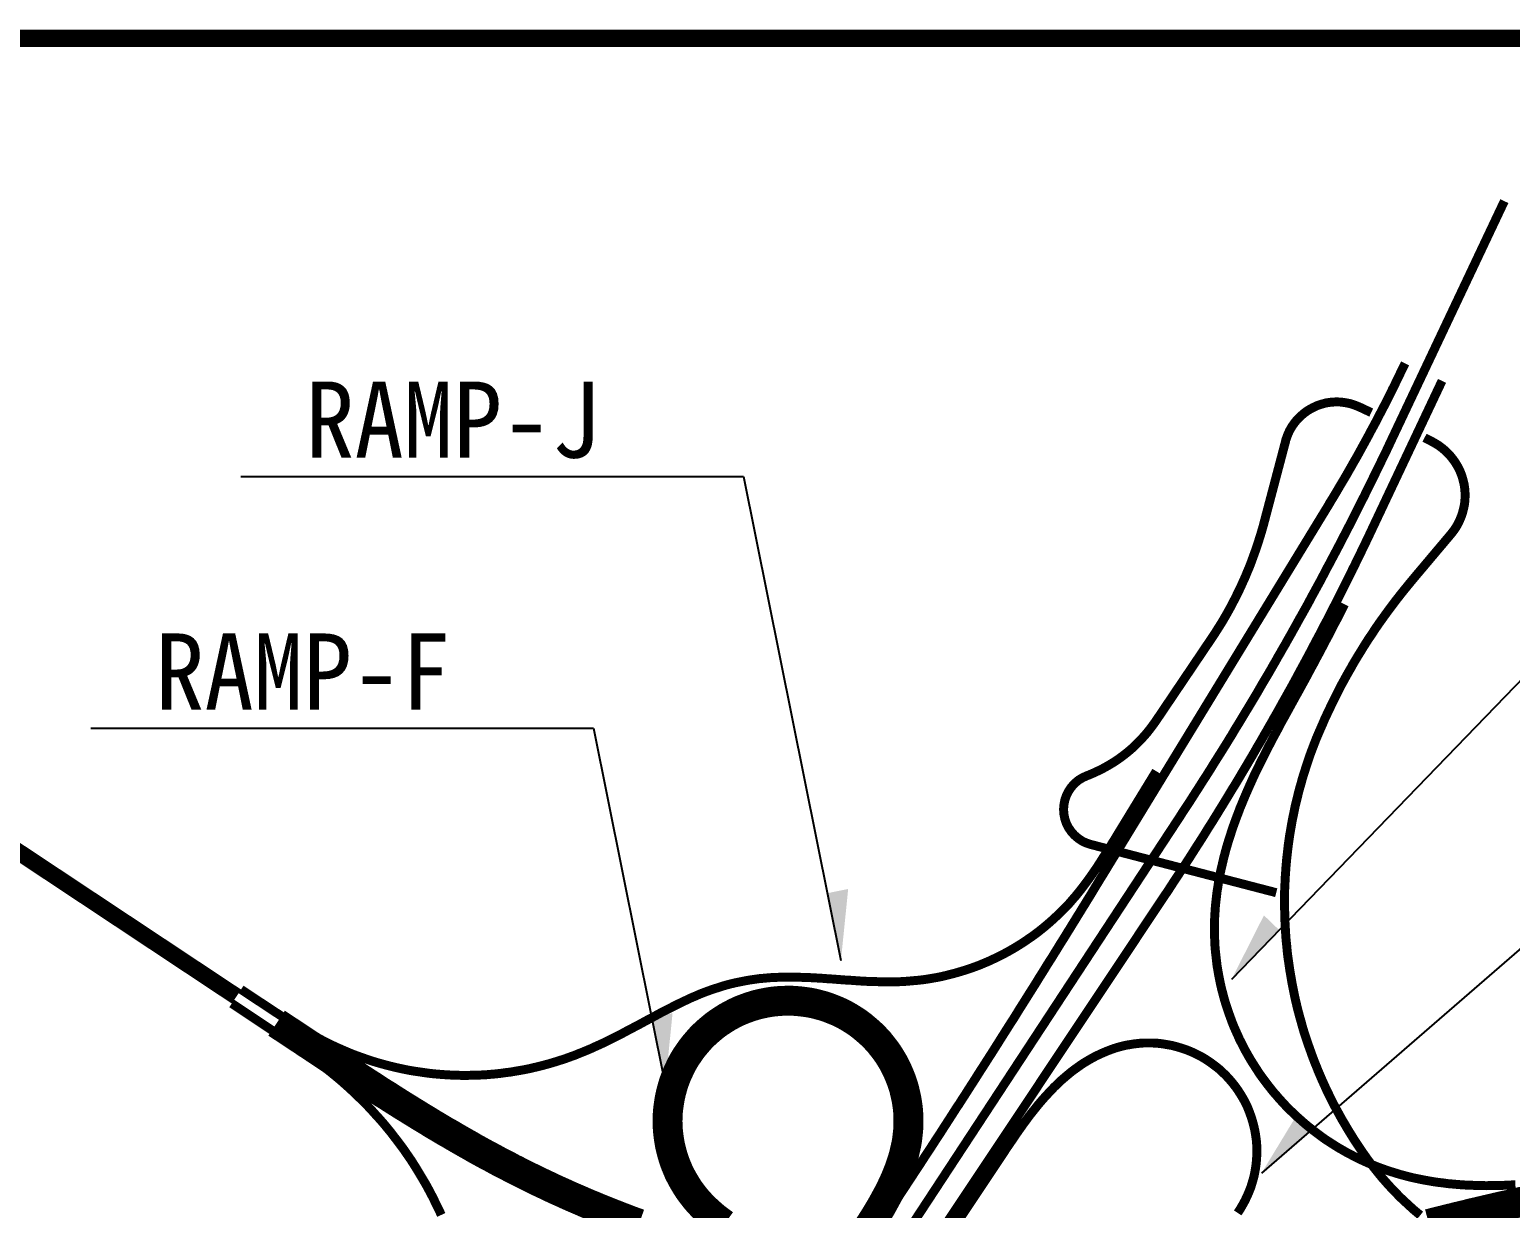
# Model space of a CAD drawing. Header units: metres. Extents: x 219215 to 220758, y 221330 to 222332.
# Drawn here: x 220467.4 to 220575.8, y 222246 to 222332.2 of the extents above; entities that cross this region are included whole.
import ezdxf

# ---------------------------------------------------------------- set-up
doc = ezdxf.new("R2010")
doc.units = ezdxf.units.M
doc.linetypes.add('HIDDEN', pattern=[0.375, 0.25, -0.125])
for name, color, linetype in [('CA-ALGN-RampA', 2, 'Continuous'), ('CA-ALGN-RampF', 2, 'Continuous'), ('CA-ALGN-RampI', 2, 'Continuous'), ('CA-ALGN-RampJ', 2, 'Continuous'), ('CA-ALGN-RampK', 2, 'Continuous'), ('CA-ALGN-RampM', 2, 'Continuous'), ('CA-ALGN-RampN', 2, 'Continuous'), ('CA-ALGN-RampO', 2, 'Continuous'), ('CA-ALGN-국도7호선', 2, 'Continuous'), ('CA-ALGN-국도7호선평면선형', 2, 'Continuous'), ('CA-ALGN-군도이설1', 2, 'Continuous'), ('CA-ALGN-군도이설2', 2, 'Continuous'), ('CA-LEAL', 1, 'Continuous'), ('CA-TEXT', 3, 'Continuous'), ('CZ-LIN1', 7, 'Continuous')]:
    doc.layers.add(name, color=color, linetype=linetype)
doc.styles.add('돋움체', font='DotumChe.ttf')

msp = doc.modelspace()

# ---------------------------------------------------------------- hatches: boundary and pattern name
at = {"layer": 'CA-LEAL'}
for points in [[(220527.31, 222269.34), (220525.78, 222269.03), (220526.78, 222264.11)], [(220557.73, 222267.41), (220558.86, 222266.32), (220555.36, 222262.72)], [(220514.46, 222260.25), (220512.93, 222259.94), (220513.93, 222255.02)], [(220560.28, 222253.04), (220561.31, 222251.87), (220557.55, 222248.54)]]:
    msp.add_hatch(color=256, dxfattribs=at).paths.add_polyline_path(points)

# ---------------------------------------------------------------- linework, layer by layer
at = {"layer": 'CA-ALGN-RampA', "const_width": 2.19}
for points in [[(220485.49, 222259.52), (220487.14, 222258.43), (220487.43, 222258.24), (220487.72, 222258.04), (220488.02, 222257.85), (220488.31, 222257.65), (220488.61, 222257.46), (220488.9, 222257.26), (220489.19, 222257.07), (220489.49, 222256.87), (220489.78, 222256.68), (220490.08, 222256.49), (220490.37, 222256.29), (220490.67, 222256.1), (220490.96, 222255.91), (220491.26, 222255.71), (220491.55, 222255.52), (220491.85, 222255.33), (220492.14, 222255.14), (220492.44, 222254.95), (220492.74, 222254.75), (220493.03, 222254.56), (220493.33, 222254.37), (220493.63, 222254.19), (220493.92, 222254), (220494.22, 222253.81), (220494.52, 222253.62), (220494.82, 222253.43), (220495.12, 222253.25), (220495.42, 222253.06), (220495.72, 222252.88), (220496.02, 222252.69), (220496.32, 222252.51), (220496.62, 222252.33), (220496.92, 222252.14), (220497.23, 222251.96), (220497.53, 222251.78), (220497.83, 222251.6), (220498.14, 222251.43), (220498.44, 222251.25), (220498.75, 222251.07), (220499.05, 222250.9), (220499.36, 222250.72), (220499.67, 222250.55), (220499.97, 222250.37), (220500.28, 222250.2), (220500.59, 222250.03), (220500.9, 222249.86), (220501.21, 222249.7), (220501.52, 222249.53), (220501.83, 222249.36), (220502.14, 222249.2), (220502.46, 222249.04), (220502.77, 222248.87), (220502.96, 222248.78), (220503.27, 222248.62), (220503.59, 222248.46), (220503.91, 222248.3), (220504.22, 222248.15), (220504.54, 222247.99), (220504.86, 222247.84), (220505.18, 222247.69), (220505.49, 222247.54), (220505.81, 222247.39), (220506.14, 222247.24), (220506.46, 222247.1), (220506.78, 222246.95), (220507.1, 222246.81), (220507.42, 222246.67), (220507.75, 222246.53), (220508.07, 222246.39), (220508.4, 222246.25), (220508.72, 222246.12), (220509.05, 222245.98), (220509.37, 222245.85), (220509.7, 222245.72), (220510.03, 222245.59), (220510.36, 222245.46), (220510.69, 222245.33), (220511.01, 222245.21), (220511.34, 222245.08), (220511.67, 222244.96), (220512.01, 222244.84)], [(220569.8, 222244.83), (220570.14, 222244.92), (220570.49, 222245.01), (220570.83, 222245.09), (220571.17, 222245.18), (220571.51, 222245.26), (220571.86, 222245.35), (220572.2, 222245.43), (220572.54, 222245.51), (220572.88, 222245.6), (220573.23, 222245.68), (220573.57, 222245.76), (220573.91, 222245.84), (220574.26, 222245.92), (220574.6, 222246), (220574.94, 222246.08), (220575.29, 222246.16), (220575.63, 222246.23), (220575.97, 222246.31), (220576.32, 222246.39), (220576.66, 222246.47), (220577.01, 222246.54)]]:
    msp.add_lwpolyline(points, dxfattribs=at)
at = {"layer": 'CA-ALGN-RampF', "const_width": 2.19}
msp.add_lwpolyline([(220518.24, 222244.8), (220517.95, 222245.01), (220517.67, 222245.22), (220517.4, 222245.44), (220517.13, 222245.68), (220516.87, 222245.92), (220516.62, 222246.17), (220516.38, 222246.42), (220516.15, 222246.69), (220515.93, 222246.97), (220515.72, 222247.25), (220515.63, 222247.38), (220515.44, 222247.68), (220515.26, 222247.98), (220515.09, 222248.29), (220514.93, 222248.6), (220514.79, 222248.93), (220514.66, 222249.25), (220514.54, 222249.59), (220514.44, 222249.92), (220514.35, 222250.26), (220514.27, 222250.61), (220514.21, 222250.96), (220514.16, 222251.3), (220514.12, 222251.66), (220514.1, 222252.01), (220514.09, 222252.36), (220514.1, 222252.71), (220514.12, 222253.06), (220514.16, 222253.41), (220514.21, 222253.76), (220514.27, 222254.11), (220514.35, 222254.45), (220514.44, 222254.79), (220514.54, 222255.13), (220514.66, 222255.46), (220514.79, 222255.79), (220514.94, 222256.11), (220515.09, 222256.43), (220515.26, 222256.74), (220515.44, 222257.04), (220515.64, 222257.33), (220515.84, 222257.62), (220516.06, 222257.9), (220516.29, 222258.17), (220516.52, 222258.43), (220516.77, 222258.68), (220517.03, 222258.92), (220517.3, 222259.15), (220517.57, 222259.37), (220517.86, 222259.58), (220518.15, 222259.77), (220518.45, 222259.96), (220518.76, 222260.13), (220519.07, 222260.29), (220519.39, 222260.44), (220519.72, 222260.57), (220520.05, 222260.69), (220520.39, 222260.8), (220520.63, 222260.87), (220520.97, 222260.95), (220521.31, 222261.02), (220521.66, 222261.08), (220522.01, 222261.12), (220522.36, 222261.15), (220522.72, 222261.16), (220523.07, 222261.17), (220523.42, 222261.15), (220523.77, 222261.12), (220524.12, 222261.08), (220524.47, 222261.03), (220524.82, 222260.96), (220525.16, 222260.87), (220525.5, 222260.78), (220525.83, 222260.67), (220526.16, 222260.54), (220526.49, 222260.41), (220526.81, 222260.26), (220527.12, 222260.1), (220527.43, 222259.92), (220527.73, 222259.73), (220528.02, 222259.54), (220528.3, 222259.33), (220528.57, 222259.1), (220528.84, 222258.87), (220529.1, 222258.63), (220529.34, 222258.38), (220529.58, 222258.12), (220529.8, 222257.84), (220530.02, 222257.56), (220530.22, 222257.28), (220530.41, 222256.98), (220530.59, 222256.68), (220530.76, 222256.36), (220530.91, 222256.05), (220531.05, 222255.72), (220531.18, 222255.4), (220531.3, 222255.06), (220531.4, 222254.73), (220531.48, 222254.38), (220531.56, 222254.04), (220531.62, 222253.69), (220531.67, 222253.34), (220531.7, 222252.99), (220531.72, 222252.64), (220531.72, 222252.29), (220531.71, 222251.93), (220531.7, 222251.69), (220531.66, 222251.34), (220531.62, 222250.99), (220531.56, 222250.64), (220531.48, 222250.29), (220531.4, 222249.95), (220531.31, 222249.61), (220531.2, 222249.28), (220531.09, 222248.94), (220530.96, 222248.61), (220530.83, 222248.28), (220530.69, 222247.96), (220530.54, 222247.64), (220530.39, 222247.32), (220530.23, 222247.01), (220530.06, 222246.7), (220529.89, 222246.39), (220529.72, 222246.08), (220529.54, 222245.78), (220529.36, 222245.48), (220529.17, 222245.18), (220528.98, 222244.88), (220528.79, 222244.58)], dxfattribs=at)
at = {"layer": 'CA-ALGN-RampI', "const_width": 0.656}
msp.add_lwpolyline([(220576.13, 222247.7), (220575.78, 222247.68), (220575.42, 222247.66), (220575.07, 222247.65), (220574.72, 222247.64), (220574.37, 222247.64), (220574.01, 222247.63), (220573.66, 222247.64), (220573.31, 222247.64), (220572.96, 222247.66), (220572.6, 222247.67), (220572.25, 222247.69), (220571.9, 222247.72), (220571.55, 222247.75), (220571.2, 222247.78), (220570.85, 222247.83), (220570.5, 222247.87), (220570.15, 222247.92), (220569.8, 222247.98), (220569.46, 222248.04), (220569.11, 222248.11), (220568.77, 222248.18), (220568.42, 222248.26), (220568.08, 222248.35), (220567.74, 222248.44), (220567.4, 222248.54), (220567.39, 222248.55), (220567.05, 222248.65), (220566.72, 222248.76), (220566.38, 222248.88), (220566.05, 222249), (220565.73, 222249.13), (220565.4, 222249.27), (220565.08, 222249.41), (220564.76, 222249.56), (220564.44, 222249.72), (220564.13, 222249.88), (220563.82, 222250.04), (220563.51, 222250.22), (220563.21, 222250.39), (220562.9, 222250.58), (220562.61, 222250.77), (220562.31, 222250.96), (220562.02, 222251.16), (220561.74, 222251.37), (220561.46, 222251.58), (220561.18, 222251.8), (220560.9, 222252.02), (220560.63, 222252.25), (220560.37, 222252.48), (220560.11, 222252.71), (220559.85, 222252.96), (220559.6, 222253.2), (220559.35, 222253.45), (220559.11, 222253.71), (220558.87, 222253.97), (220558.64, 222254.24), (220558.41, 222254.5), (220558.19, 222254.78), (220557.97, 222255.06), (220557.76, 222255.34), (220557.55, 222255.62), (220557.35, 222255.91), (220557.16, 222256.21), (220556.97, 222256.5), (220556.78, 222256.8), (220556.6, 222257.11), (220556.43, 222257.41), (220556.26, 222257.72), (220556.1, 222258.04), (220555.94, 222258.35), (220555.8, 222258.67), (220555.65, 222259), (220555.51, 222259.32), (220555.38, 222259.65), (220555.26, 222259.98), (220555.14, 222260.31), (220555.03, 222260.64), (220554.92, 222260.98), (220554.82, 222261.32), (220554.73, 222261.66), (220554.64, 222262), (220554.56, 222262.34), (220554.49, 222262.69), (220554.42, 222263.03), (220554.36, 222263.38), (220554.3, 222263.73), (220554.26, 222264.08), (220554.22, 222264.43), (220554.18, 222264.78), (220554.15, 222265.13), (220554.13, 222265.48), (220554.12, 222265.84), (220554.11, 222266.19), (220554.11, 222266.54), (220554.11, 222266.89), (220554.12, 222267.05), (220554.13, 222267.4), (220554.16, 222267.76), (220554.18, 222268.11), (220554.22, 222268.46), (220554.26, 222268.81), (220554.3, 222269.16), (220554.36, 222269.51), (220554.41, 222269.85), (220554.48, 222270.2), (220554.54, 222270.55), (220554.62, 222270.89), (220554.7, 222271.23), (220554.78, 222271.58), (220554.87, 222271.92), (220554.96, 222272.26), (220555.06, 222272.6), (220555.16, 222272.94), (220555.27, 222273.27), (220555.38, 222273.61), (220555.49, 222273.94), (220555.61, 222274.27), (220555.73, 222274.6), (220555.86, 222274.93), (220555.98, 222275.26), (220556.12, 222275.59), (220556.25, 222275.91), (220556.39, 222276.24), (220556.53, 222276.56), (220556.67, 222276.88), (220556.82, 222277.21), (220556.96, 222277.53), (220557.11, 222277.84), (220557.27, 222278.16), (220557.42, 222278.48), (220557.58, 222278.8), (220557.74, 222279.11), (220557.9, 222279.42), (220558.06, 222279.74), (220558.22, 222280.05), (220558.38, 222280.36), (220558.55, 222280.67), (220558.72, 222280.98), (220558.88, 222281.3), (220559.05, 222281.61), (220559.22, 222281.91), (220559.39, 222282.22), (220559.56, 222282.53), (220559.73, 222282.84), (220559.9, 222283.15), (220560.07, 222283.46), (220560.08, 222283.47), (220560.08, 222283.47), (220560.25, 222283.78), (220560.42, 222284.09), (220560.59, 222284.4), (220560.76, 222284.71), (220560.93, 222285.02), (220561.09, 222285.33), (220561.26, 222285.64), (220561.43, 222285.95), (220561.59, 222286.26), (220561.76, 222286.57), (220561.92, 222286.88), (220562.09, 222287.19), (220562.25, 222287.51), (220562.42, 222287.82), (220562.58, 222288.13), (220562.74, 222288.44), (220562.9, 222288.76), (220563.07, 222289.07), (220563.23, 222289.38), (220563.39, 222289.7), (220563.55, 222290.01), (220563.63, 222290.17), (220563.63, 222290.17)], dxfattribs=at)
at = {"layer": 'CA-ALGN-RampJ', "const_width": 0.656}
msp.add_lwpolyline([(220549.85, 222277.96), (220546.96, 222273.23), (220546.78, 222272.93), (220546.59, 222272.63), (220546.41, 222272.33), (220546.22, 222272.03), (220546.03, 222271.74), (220545.84, 222271.44), (220545.65, 222271.14), (220545.46, 222270.85), (220545.26, 222270.56), (220545.06, 222270.27), (220544.85, 222269.98), (220544.64, 222269.7), (220544.43, 222269.42), (220544.21, 222269.14), (220543.99, 222268.87), (220543.96, 222268.83), (220543.73, 222268.57), (220543.5, 222268.3), (220543.26, 222268.04), (220543.01, 222267.79), (220542.76, 222267.54), (220542.5, 222267.3), (220542.24, 222267.06), (220541.98, 222266.83), (220541.71, 222266.6), (220541.44, 222266.38), (220541.16, 222266.16), (220540.88, 222265.95), (220540.59, 222265.75), (220540.3, 222265.55), (220540, 222265.35), (220539.71, 222265.17), (220539.4, 222264.98), (220539.1, 222264.81), (220538.79, 222264.64), (220538.48, 222264.48), (220538.16, 222264.32), (220537.84, 222264.17), (220537.52, 222264.02), (220537.2, 222263.89), (220536.87, 222263.75), (220536.54, 222263.63), (220536.21, 222263.51), (220535.87, 222263.4), (220535.54, 222263.3), (220535.2, 222263.2), (220534.86, 222263.11), (220534.51, 222263.02), (220534.17, 222262.94), (220533.83, 222262.87), (220533.48, 222262.81), (220533.13, 222262.75), (220532.78, 222262.7), (220532.43, 222262.66), (220532.08, 222262.63), (220531.86, 222262.61), (220531.51, 222262.58), (220531.16, 222262.56), (220530.81, 222262.55), (220530.45, 222262.55), (220530.1, 222262.55), (220529.75, 222262.55), (220529.4, 222262.56), (220529.04, 222262.57), (220528.69, 222262.58), (220528.34, 222262.6), (220527.99, 222262.62), (220527.64, 222262.65), (220527.28, 222262.67), (220526.93, 222262.69), (220526.58, 222262.72), (220526.54, 222262.72), (220526.19, 222262.75), (220525.83, 222262.77), (220525.48, 222262.8), (220525.13, 222262.82), (220524.78, 222262.84), (220524.43, 222262.86), (220524.07, 222262.87), (220523.72, 222262.88), (220523.37, 222262.89), (220523.02, 222262.89), (220522.66, 222262.89), (220522.31, 222262.88), (220521.96, 222262.87), (220521.61, 222262.85), (220521.26, 222262.82), (220521.16, 222262.81), (220520.81, 222262.78), (220520.46, 222262.73), (220520.11, 222262.68), (220519.77, 222262.62), (220519.42, 222262.55), (220519.08, 222262.48), (220518.73, 222262.4), (220518.39, 222262.31), (220518.05, 222262.21), (220517.72, 222262.1), (220517.45, 222262.02), (220517.12, 222261.9), (220516.79, 222261.78), (220516.46, 222261.65), (220516.14, 222261.51), (220515.81, 222261.37), (220515.49, 222261.22), (220515.17, 222261.07), (220514.86, 222260.92), (220514.54, 222260.76), (220514.23, 222260.6), (220513.91, 222260.44), (220513.6, 222260.28), (220513.29, 222260.11), (220512.98, 222259.94), (220512.67, 222259.78), (220512.59, 222259.73), (220512.58, 222259.73), (220512.27, 222259.56), (220511.96, 222259.39), (220511.65, 222259.23), (220511.33, 222259.06), (220511.02, 222258.9), (220510.71, 222258.73), (220510.4, 222258.57), (220510.08, 222258.41), (220509.77, 222258.26), (220509.45, 222258.1), (220509.13, 222257.95), (220508.81, 222257.81), (220508.49, 222257.66), (220508.16, 222257.52), (220507.84, 222257.39), (220507.51, 222257.26), (220507.35, 222257.19), (220507.01, 222257.07), (220506.68, 222256.95), (220506.35, 222256.84), (220506.01, 222256.73), (220505.68, 222256.63), (220505.34, 222256.53), (220505, 222256.44), (220504.65, 222256.35), (220504.31, 222256.27), (220503.97, 222256.19), (220503.62, 222256.12), (220503.28, 222256.06), (220502.93, 222256), (220502.58, 222255.94), (220502.23, 222255.9), (220501.88, 222255.85), (220501.53, 222255.81), (220501.18, 222255.78), (220500.83, 222255.75), (220500.48, 222255.73), (220500.12, 222255.72), (220499.77, 222255.71), (220499.42, 222255.7), (220499.07, 222255.7), (220498.71, 222255.71), (220498.36, 222255.72), (220498.01, 222255.74), (220497.66, 222255.76), (220497.31, 222255.79), (220496.95, 222255.82), (220496.6, 222255.86), (220496.25, 222255.91), (220495.91, 222255.96), (220495.56, 222256.01), (220495.21, 222256.07), (220494.86, 222256.14), (220494.52, 222256.21), (220494.17, 222256.29), (220493.83, 222256.37), (220493.49, 222256.46), (220493.15, 222256.55), (220492.81, 222256.65), (220492.48, 222256.75), (220492.14, 222256.86), (220491.81, 222256.98), (220491.47, 222257.1), (220491.14, 222257.22), (220490.82, 222257.35), (220490.49, 222257.49), (220490.17, 222257.63), (220489.85, 222257.77), (220489.53, 222257.92), (220489.33, 222258.02), (220489.01, 222258.18), (220488.7, 222258.34), (220488.39, 222258.5), (220488.08, 222258.68), (220487.77, 222258.85), (220487.47, 222259.03), (220487.17, 222259.21), (220486.87, 222259.39), (220486.57, 222259.58), (220486.27, 222259.77), (220485.97, 222259.96), (220485.67, 222260.15), (220485.38, 222260.34), (220485.09, 222260.53), (220484.79, 222260.73), (220484.5, 222260.92), (220484.35, 222261.02), (220482.89, 222261.99)], dxfattribs=at)
at = {"layer": 'CA-ALGN-RampK', "const_width": 0.656}
msp.add_lwpolyline([(220482.21, 222260.96), (220484.51, 222259.43), (220484.8, 222259.24), (220485.1, 222259.04), (220485.39, 222258.85), (220485.68, 222258.65), (220485.98, 222258.45), (220486.27, 222258.26), (220486.56, 222258.06), (220486.85, 222257.86), (220487.14, 222257.66), (220487.43, 222257.45), (220487.71, 222257.25), (220488, 222257.04), (220488.28, 222256.83), (220488.57, 222256.62), (220488.85, 222256.41), (220489.12, 222256.19), (220489.4, 222255.97), (220489.67, 222255.75), (220489.95, 222255.52), (220490.21, 222255.3), (220490.48, 222255.06), (220490.74, 222254.83), (220491, 222254.59), (220491.26, 222254.35), (220491.51, 222254.1), (220491.76, 222253.86), (220492.01, 222253.61), (220492.26, 222253.35), (220492.5, 222253.09), (220492.73, 222252.83), (220492.97, 222252.57), (220493.2, 222252.31), (220493.43, 222252.04), (220493.65, 222251.77), (220493.88, 222251.49), (220494.09, 222251.21), (220494.31, 222250.93), (220494.52, 222250.65), (220494.73, 222250.37), (220494.93, 222250.08), (220495.13, 222249.79), (220495.33, 222249.5), (220495.52, 222249.2), (220495.71, 222248.9), (220495.89, 222248.6), (220496.07, 222248.3), (220496.25, 222248), (220496.43, 222247.69), (220496.6, 222247.38), (220496.76, 222247.07), (220496.93, 222246.76), (220497.08, 222246.44), (220497.24, 222246.12), (220497.39, 222245.81), (220497.54, 222245.49)], dxfattribs=at)
at = {"layer": 'CA-ALGN-RampM', "const_width": 0.656}
msp.add_lwpolyline([(220534.67, 222244.01), (220538.53, 222249.81), (220538.73, 222250.11), (220538.92, 222250.4), (220539.12, 222250.69), (220539.32, 222250.98), (220539.52, 222251.28), (220539.72, 222251.57), (220539.92, 222251.85), (220540.12, 222252.14), (220540.33, 222252.42), (220540.54, 222252.71), (220540.76, 222252.99), (220540.98, 222253.26), (220541.2, 222253.54), (220541.43, 222253.81), (220541.66, 222254.07), (220541.9, 222254.33), (220542.14, 222254.59), (220542.38, 222254.84), (220542.64, 222255.09), (220542.89, 222255.33), (220543.16, 222255.56), (220543.43, 222255.79), (220543.7, 222256.01), (220543.99, 222256.22), (220544.27, 222256.42), (220544.57, 222256.62), (220544.87, 222256.8), (220545.18, 222256.98), (220545.49, 222257.14), (220545.81, 222257.29), (220546.13, 222257.43), (220546.46, 222257.56), (220546.79, 222257.68), (220547.13, 222257.78), (220547.47, 222257.87), (220547.81, 222257.94), (220547.85, 222257.94), (220548.2, 222258), (220548.55, 222258.04), (220548.9, 222258.07), (220549.25, 222258.07), (220549.6, 222258.07), (220549.96, 222258.05), (220550.31, 222258.01), (220550.65, 222257.95), (220551, 222257.89), (220551.34, 222257.8), (220551.68, 222257.7), (220552.01, 222257.59), (220552.34, 222257.46), (220552.66, 222257.32), (220552.98, 222257.16), (220553.29, 222256.99), (220553.59, 222256.8), (220553.88, 222256.6), (220554.16, 222256.39), (220554.44, 222256.17), (220554.7, 222255.93), (220554.95, 222255.69), (220555.19, 222255.43), (220555.42, 222255.16), (220555.64, 222254.88), (220555.84, 222254.6), (220556.03, 222254.3), (220556.21, 222254), (220556.38, 222253.69), (220556.53, 222253.37), (220556.66, 222253.04), (220556.78, 222252.71), (220556.89, 222252.37), (220556.98, 222252.03), (220557.06, 222251.69), (220557.12, 222251.34), (220557.17, 222250.99), (220557.2, 222250.64), (220557.21, 222250.29), (220557.21, 222249.94), (220557.19, 222249.59), (220557.16, 222249.23), (220557.11, 222248.89), (220557.05, 222248.54), (220556.97, 222248.19), (220556.87, 222247.85), (220556.77, 222247.52), (220556.64, 222247.19), (220556.5, 222246.87), (220556.35, 222246.55), (220556.18, 222246.24), (220556, 222245.93), (220555.81, 222245.64)], dxfattribs=at)
at = {"layer": 'CA-ALGN-RampN', "const_width": 0.656}
msp.add_lwpolyline([(220530.52, 222238.9), (220550.51, 222268.92), (220550.71, 222269.21), (220550.9, 222269.51), (220551.09, 222269.8), (220551.29, 222270.1), (220551.48, 222270.39), (220551.67, 222270.69), (220551.87, 222270.98), (220552.06, 222271.28), (220552.25, 222271.57), (220552.44, 222271.87), (220552.63, 222272.17), (220552.82, 222272.47), (220553.01, 222272.76), (220553.2, 222273.06), (220553.39, 222273.36), (220553.57, 222273.66), (220553.76, 222273.96), (220553.95, 222274.25), (220554.13, 222274.55), (220554.32, 222274.85), (220554.5, 222275.15), (220554.69, 222275.45), (220554.87, 222275.75), (220555.06, 222276.06), (220555.24, 222276.36), (220555.42, 222276.66), (220555.61, 222276.96), (220555.79, 222277.26), (220555.97, 222277.56), (220556.15, 222277.87), (220556.33, 222278.17), (220556.51, 222278.47), (220556.69, 222278.78), (220556.87, 222279.08), (220557.05, 222279.39), (220557.22, 222279.69), (220557.4, 222279.99), (220557.58, 222280.3), (220557.75, 222280.61), (220557.93, 222280.91), (220558.1, 222281.22), (220558.28, 222281.52), (220558.45, 222281.83), (220558.63, 222282.14), (220558.8, 222282.44), (220558.97, 222282.75), (220559.14, 222283.06), (220559.32, 222283.37), (220559.49, 222283.68), (220559.66, 222283.98), (220559.83, 222284.29), (220560, 222284.6), (220560.17, 222284.91), (220560.33, 222285.22), (220560.5, 222285.53), (220560.67, 222285.84), (220560.84, 222286.15), (220561, 222286.46), (220561.17, 222286.77), (220561.33, 222287.09), (220561.5, 222287.4), (220561.66, 222287.71), (220561.83, 222288.02), (220561.99, 222288.33), (220562.15, 222288.65), (220562.32, 222288.96), (220562.48, 222289.27), (220562.64, 222289.59), (220562.8, 222289.9), (220562.96, 222290.21), (220563.12, 222290.53), (220563.28, 222290.84), (220563.44, 222291.16), (220563.59, 222291.47), (220563.75, 222291.79), (220563.91, 222292.1), (220564.07, 222292.42), (220564.22, 222292.74), (220564.38, 222293.05), (220564.53, 222293.37), (220564.69, 222293.69), (220564.84, 222294), (220564.99, 222294.32), (220565.15, 222294.64), (220565.3, 222294.96), (220565.45, 222295.27), (220565.6, 222295.59), (220565.69, 222295.78), (220570.76, 222306.52)], dxfattribs=at)
at = {"layer": 'CA-ALGN-RampO', "const_width": 0.656}
msp.add_lwpolyline([(220568.06, 222307.8), (220568.06, 222307.8), (220567.9, 222307.48), (220567.75, 222307.17), (220567.6, 222306.85), (220567.44, 222306.53), (220567.29, 222306.21), (220567.13, 222305.9), (220566.98, 222305.58), (220566.82, 222305.27), (220566.66, 222304.95), (220566.5, 222304.64), (220566.34, 222304.33), (220566.17, 222304.01), (220566.01, 222303.7), (220565.85, 222303.39), (220565.68, 222303.08), (220565.51, 222302.77), (220565.35, 222302.46), (220565.18, 222302.15), (220565.01, 222301.84), (220564.84, 222301.53), (220564.67, 222301.22), (220564.5, 222300.91), (220564.32, 222300.61), (220564.15, 222300.3), (220563.97, 222299.99), (220563.8, 222299.69), (220563.62, 222299.38), (220563.44, 222299.08), (220563.26, 222298.78), (220563.08, 222298.47), (220562.9, 222298.17), (220562.72, 222297.87), (220562.53, 222297.57), (220562.53, 222297.55), (220545.92, 222270.34), (220545.73, 222270.04), (220545.55, 222269.74), (220545.36, 222269.43), (220545.18, 222269.13), (220545, 222268.83), (220544.81, 222268.53), (220544.63, 222268.23), (220544.44, 222267.93), (220544.26, 222267.63), (220544.07, 222267.33), (220543.89, 222267.03), (220543.7, 222266.73), (220543.52, 222266.43), (220543.33, 222266.13), (220543.15, 222265.83), (220542.96, 222265.53), (220542.77, 222265.23), (220542.59, 222264.93), (220542.4, 222264.63), (220542.22, 222264.33), (220542.03, 222264.04), (220541.84, 222263.74), (220541.66, 222263.44), (220541.47, 222263.14), (220541.28, 222262.84), (220541.1, 222262.54), (220540.91, 222262.24), (220540.72, 222261.94), (220540.53, 222261.64), (220540.35, 222261.35), (220540.16, 222261.05), (220539.97, 222260.75), (220539.78, 222260.45), (220539.6, 222260.15), (220539.41, 222259.85), (220539.22, 222259.56), (220539.03, 222259.26), (220538.84, 222258.96), (220538.65, 222258.66), (220538.46, 222258.36), (220538.28, 222258.07), (220538.09, 222257.77), (220537.9, 222257.47), (220537.71, 222257.17), (220537.52, 222256.88), (220537.33, 222256.58), (220537.14, 222256.28), (220536.95, 222255.99), (220536.76, 222255.69), (220536.57, 222255.39), (220536.38, 222255.09), (220536.19, 222254.8), (220536, 222254.5), (220535.81, 222254.2), (220535.62, 222253.91), (220535.43, 222253.61), (220535.23, 222253.32), (220535.04, 222253.02), (220534.85, 222252.72), (220534.66, 222252.43), (220534.47, 222252.13), (220534.28, 222251.84), (220534.09, 222251.54), (220533.89, 222251.24), (220533.7, 222250.95), (220533.51, 222250.65), (220533.32, 222250.36), (220533.12, 222250.06), (220532.93, 222249.77), (220532.74, 222249.47), (220532.55, 222249.18), (220532.35, 222248.88), (220532.16, 222248.59), (220531.97, 222248.29), (220531.77, 222248), (220531.65, 222247.81), (220524.37, 222236.72)], dxfattribs=at)
at = {"layer": 'CA-ALGN-국도7호선', "linetype": 'HIDDEN', "const_width": 1.23, "flags": 128}
msp.add_lwpolyline([(220482.55, 222261.47), (220456.13, 222279, 0.049731), (220429.85, 222292.91, 0.049731)], format="xyb", dxfattribs=at)
at = {"layer": 'CA-ALGN-국도7호선평면선형', "const_width": 0.656}
msp.add_lwpolyline([(220514.04, 222217.44), (220551.58, 222274.63), (220551.77, 222274.93), (220551.96, 222275.22), (220552.16, 222275.52), (220552.35, 222275.81), (220552.54, 222276.11), (220552.73, 222276.41), (220552.92, 222276.7), (220553.11, 222277), (220553.3, 222277.3), (220553.49, 222277.59), (220553.68, 222277.89), (220553.87, 222278.19), (220554.05, 222278.49), (220554.24, 222278.79), (220554.43, 222279.09), (220554.62, 222279.39), (220554.8, 222279.68), (220554.99, 222279.98), (220555.17, 222280.28), (220555.36, 222280.58), (220555.54, 222280.89), (220555.72, 222281.19), (220555.91, 222281.49), (220556.09, 222281.79), (220556.27, 222282.09), (220556.45, 222282.39), (220556.64, 222282.7), (220556.82, 222283), (220557, 222283.3), (220557.18, 222283.6), (220557.36, 222283.91), (220557.53, 222284.21), (220557.71, 222284.52), (220557.89, 222284.82), (220558.07, 222285.12), (220558.25, 222285.43), (220558.42, 222285.73), (220558.6, 222286.04), (220558.77, 222286.35), (220558.95, 222286.65), (220559.12, 222286.96), (220559.3, 222287.26), (220559.47, 222287.57), (220559.65, 222287.88), (220559.82, 222288.19), (220559.99, 222288.49), (220560.16, 222288.8), (220560.33, 222289.11), (220560.51, 222289.42), (220560.68, 222289.73), (220560.85, 222290.03), (220561.02, 222290.34), (220561.18, 222290.65), (220561.35, 222290.96), (220561.52, 222291.27), (220561.69, 222291.58), (220561.86, 222291.89), (220562.02, 222292.2), (220562.19, 222292.51), (220562.35, 222292.83), (220562.52, 222293.14), (220562.68, 222293.45), (220562.85, 222293.76), (220563.01, 222294.07), (220563.18, 222294.39), (220563.34, 222294.7), (220563.5, 222295.01), (220563.66, 222295.32), (220563.82, 222295.64), (220563.99, 222295.95), (220564.15, 222296.27), (220564.31, 222296.58), (220564.46, 222296.89), (220564.62, 222297.21), (220564.78, 222297.52), (220564.94, 222297.84), (220565.1, 222298.15), (220565.25, 222298.47), (220565.41, 222298.79), (220565.57, 222299.1), (220565.72, 222299.42), (220565.88, 222299.74), (220566.03, 222300.05), (220566.19, 222300.37), (220566.34, 222300.69), (220566.49, 222301), (220566.65, 222301.32), (220566.8, 222301.64), (220566.95, 222301.96), (220567.1, 222302.28), (220567.2, 222302.49), (220575.32, 222319.67)], dxfattribs=at)
at = {"layer": 'CA-ALGN-군도이설1', "const_width": 0.656}
msp.add_lwpolyline([(220569.17, 222245.47), (220568.9, 222245.69), (220568.63, 222245.92), (220568.37, 222246.16), (220568.11, 222246.4), (220567.85, 222246.64), (220567.6, 222246.88), (220567.36, 222247.14), (220567.11, 222247.39), (220566.87, 222247.65), (220566.64, 222247.91), (220566.4, 222248.18), (220566.18, 222248.45), (220565.96, 222248.72), (220565.74, 222249), (220565.52, 222249.28), (220565.31, 222249.56), (220565.18, 222249.75), (220565.13, 222249.82), (220564.93, 222250.1), (220564.73, 222250.4), (220564.54, 222250.69), (220564.34, 222250.98), (220564.16, 222251.28), (220563.97, 222251.58), (220563.79, 222251.88), (220563.61, 222252.19), (220563.43, 222252.49), (220563.26, 222252.8), (220563.09, 222253.11), (220562.92, 222253.42), (220562.76, 222253.73), (220562.6, 222254.05), (220562.45, 222254.36), (220562.29, 222254.68), (220562.15, 222255), (220562, 222255.32), (220561.86, 222255.65), (220561.72, 222255.97), (220561.59, 222256.3), (220561.46, 222256.62), (220561.33, 222256.95), (220561.21, 222257.28), (220561.09, 222257.62), (220560.97, 222257.95), (220560.86, 222258.28), (220560.75, 222258.62), (220560.64, 222258.95), (220560.54, 222259.29), (220560.45, 222259.63), (220560.35, 222259.97), (220560.26, 222260.31), (220560.17, 222260.65), (220560.09, 222261), (220560.01, 222261.34), (220559.94, 222261.68), (220559.87, 222262.03), (220559.8, 222262.37), (220559.74, 222262.72), (220559.68, 222263.07), (220559.62, 222263.42), (220559.57, 222263.77), (220559.52, 222264.11), (220559.47, 222264.46), (220559.43, 222264.81), (220559.4, 222265.17), (220559.36, 222265.52), (220559.33, 222265.87), (220559.31, 222266.22), (220559.29, 222266.57), (220559.27, 222266.92), (220559.26, 222267.28), (220559.25, 222267.63), (220559.24, 222267.98), (220559.24, 222268.33), (220559.24, 222268.69), (220559.24, 222269.04), (220559.25, 222269.39), (220559.27, 222269.74), (220559.28, 222270.1), (220559.31, 222270.45), (220559.33, 222270.8), (220559.36, 222271.15), (220559.39, 222271.5), (220559.43, 222271.85), (220559.47, 222272.2), (220559.51, 222272.55), (220559.56, 222272.9), (220559.61, 222273.25), (220559.67, 222273.6), (220559.73, 222273.95), (220559.79, 222274.29), (220559.86, 222274.64), (220559.93, 222274.98), (220560, 222275.33), (220560.08, 222275.67), (220560.17, 222276.01), (220560.25, 222276.36), (220560.34, 222276.7), (220560.44, 222277.04), (220560.53, 222277.38), (220560.63, 222277.71), (220560.74, 222278.05), (220560.85, 222278.39), (220560.96, 222278.72), (220561.07, 222279.05), (220561.19, 222279.39), (220561.32, 222279.72), (220561.44, 222280.04), (220561.57, 222280.37), (220561.71, 222280.7), (220561.85, 222281.02), (220561.99, 222281.34), (220562.03, 222281.43), (220562.17, 222281.76), (220562.32, 222282.08), (220562.47, 222282.4), (220562.62, 222282.71), (220562.77, 222283.03), (220562.93, 222283.35), (220563.09, 222283.66), (220563.25, 222283.97), (220563.41, 222284.29), (220563.58, 222284.6), (220563.75, 222284.91), (220563.92, 222285.21), (220564.1, 222285.52), (220564.27, 222285.83), (220564.45, 222286.13), (220564.63, 222286.43), (220564.82, 222286.73), (220565, 222287.03), (220565.19, 222287.33), (220565.38, 222287.63), (220565.58, 222287.92), (220565.77, 222288.21), (220565.97, 222288.51), (220566.17, 222288.8), (220566.37, 222289.08), (220566.58, 222289.37), (220566.79, 222289.66), (220567, 222289.94), (220567.21, 222290.22), (220567.42, 222290.5), (220567.64, 222290.78), (220567.86, 222291.06), (220568.08, 222291.33), (220568.3, 222291.6), (220568.53, 222291.88), (220568.62, 222291.99), (220571.41, 222295.3), (220571.63, 222295.58), (220571.82, 222295.87), (220571.99, 222296.18), (220572.13, 222296.5), (220572.25, 222296.83), (220572.34, 222297.18), (220572.41, 222297.52), (220572.44, 222297.87), (220572.45, 222298.23), (220572.43, 222298.58), (220572.38, 222298.93), (220572.3, 222299.27), (220572.2, 222299.61), (220572.07, 222299.93), (220571.91, 222300.25), (220571.73, 222300.55), (220571.52, 222300.84), (220571.3, 222301.11), (220571.05, 222301.36), (220570.78, 222301.59), (220570.5, 222301.8), (220570.2, 222301.98), (220570.06, 222302.06), (220569.48, 222302.36)], dxfattribs=at)
at = {"layer": 'CA-ALGN-군도이설2', "const_width": 0.656}
msp.add_lwpolyline([(220565.58, 222304.2), (220564.71, 222304.61), (220564.39, 222304.74), (220564.05, 222304.85), (220563.71, 222304.92), (220563.36, 222304.97), (220563, 222304.98), (220562.65, 222304.96), (220562.3, 222304.91), (220561.96, 222304.82), (220561.63, 222304.71), (220561.31, 222304.56), (220561, 222304.39), (220560.71, 222304.19), (220560.44, 222303.96), (220560.19, 222303.72), (220559.96, 222303.44), (220559.76, 222303.15), (220559.59, 222302.85), (220559.45, 222302.53), (220559.33, 222302.19), (220559.31, 222302.09), (220557.75, 222296.19), (220557.66, 222295.85), (220557.56, 222295.51), (220557.46, 222295.17), (220557.35, 222294.83), (220557.24, 222294.5), (220557.13, 222294.16), (220557.01, 222293.83), (220556.89, 222293.5), (220556.77, 222293.17), (220556.64, 222292.84), (220556.5, 222292.52), (220556.37, 222292.19), (220556.22, 222291.87), (220556.08, 222291.55), (220555.93, 222291.23), (220555.77, 222290.91), (220555.62, 222290.6), (220555.45, 222290.28), (220555.29, 222289.97), (220555.12, 222289.66), (220554.95, 222289.36), (220554.77, 222289.05), (220554.59, 222288.75), (220554.4, 222288.45), (220554.21, 222288.15), (220554.02, 222287.86), (220553.84, 222287.59), (220549.8, 222281.6), (220549.59, 222281.31), (220549.38, 222281.03), (220549.16, 222280.75), (220548.93, 222280.49), (220548.69, 222280.23), (220548.44, 222279.98), (220548.19, 222279.73), (220547.93, 222279.5), (220547.65, 222279.27), (220547.38, 222279.06), (220547.09, 222278.85), (220546.8, 222278.65), (220546.5, 222278.47), (220546.19, 222278.29), (220545.88, 222278.12), (220545.57, 222277.97), (220545.25, 222277.82), (220544.92, 222277.68), (220544.78, 222277.63), (220544.46, 222277.48), (220544.16, 222277.3), (220543.89, 222277.07), (220543.65, 222276.81), (220543.45, 222276.52), (220543.29, 222276.21), (220543.17, 222275.88), (220543.1, 222275.53), (220543.07, 222275.18), (220543.09, 222274.83), (220543.16, 222274.48), (220543.27, 222274.15), (220543.43, 222273.83), (220543.63, 222273.54), (220543.86, 222273.28), (220544.13, 222273.05), (220544.42, 222272.85), (220544.74, 222272.7), (220545.05, 222272.6), (220558.63, 222269.07)], dxfattribs=at)
at = {"layer": 'CA-LEAL'}
for p, q in [((220482.88, 222299.52), (220519.66, 222299.52)), ((220519.66, 222299.52), (220526.78, 222264.11)), ((220588.68, 222297.18), (220555.36, 222262.72)), ((220471.89, 222281.1), (220508.68, 222281.1)), ((220508.68, 222281.1), (220513.93, 222255.02)), ((220588.74, 222275.59), (220557.55, 222248.54))]:
    msp.add_line(p, q, dxfattribs=at)
at = {"layer": 'CZ-LIN1', "const_width": 1.27}
msp.add_lwpolyline([(220394.65, 222132.14), (220757.09, 222132.14), (220757.09, 222331.58), (220394.65, 222331.58)], close=True, dxfattribs=at)

# ---------------------------------------------------------------- texts
at = {"layer": 'CA-TEXT', "style": '돋움체'}
for s, p in [('RAMP-J', (220487.59, 222300.9, -307.7)), ('RAMP-F', (220476.61, 222282.47, -307.7))]:
    msp.add_text(s, height=5.571, dxfattribs=at).set_placement(p)

doc.saveas('drawing.dxf')
